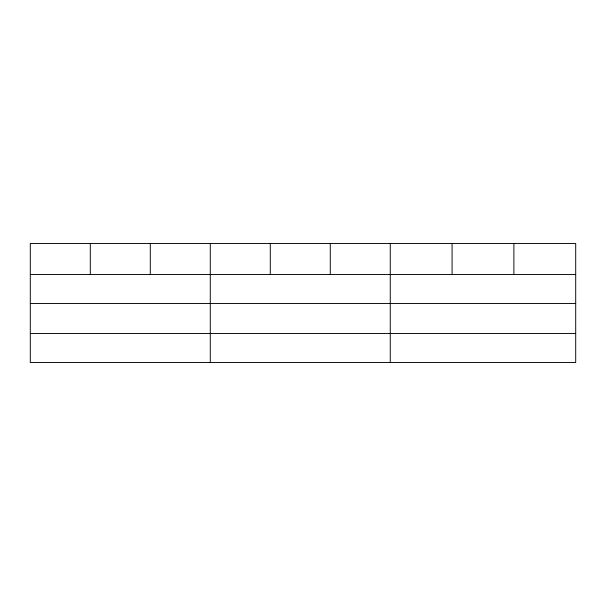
<?xml version="1.0" encoding="UTF-8"?>
<svg xmlns="http://www.w3.org/2000/svg" width="606" height="606" viewBox="0 0 606 606"><rect width="100%" height="100%" fill="white"/><g stroke="black" fill="none" stroke-linecap="round" stroke-linejoin="round"><path stroke-width="0.91" d="M575.7 303.538L575.7 243.483L30.3 243.483L30.3 362.517L575.7 362.517L575.7 303.538L30.3 303.538M30.3 274.488L575.7 274.488M30.3 333.467L575.7 333.467M513.888 243.483L513.888 274.488M452.076 243.483L452.076 274.488M390.264 243.483L390.264 362.517M330.27 243.483L330.27 274.488M270.276 243.483L270.276 274.488M210.282 243.483L210.282 362.517M150.288 243.483L150.288 274.488M90.294 243.483L90.294 274.488"/></g></svg>
